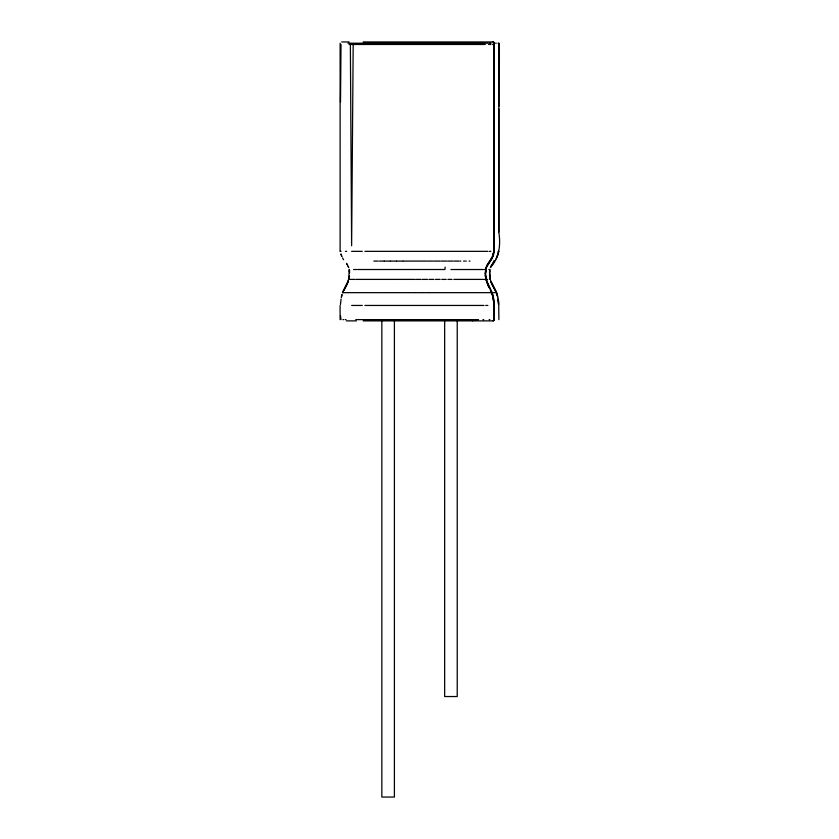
<?xml version="1.0" encoding="UTF-8"?>
<svg xmlns="http://www.w3.org/2000/svg" width="839" height="839" viewBox="0 0 839 839"><rect width="100%" height="100%" fill="white"/><g stroke="black" fill="none" stroke-linecap="round" stroke-linejoin="round"><path stroke-width="1.26" d="M340.498 102.075L341.012 44.467M498.827 106.448L498.88 43.209L498.827 232.088C500.799 244.831 499.404 257.416 490.773 267.096M353.188 44.467L351.625 245.743L350.366 44.467M489.766 270.903L490.375 279.397M340.466 304.463L341.074 299.051M351.656 305.448L362.301 305.448M489.504 272.979L489.819 269.518L488.812 269.518M489.567 271.553L489.766 269.518M445.173 267.075L444.922 269.508L357.645 269.518M363.151 41.95L492.965 41.95A1.258 1.185 -90 0 1 494.15 43.209L494.15 251.343L491.822 258.758L486.526 267.096L485.456 273.462L486.358 280.121L492.168 292.78L493.269 297.163L494.171 305.48L494.171 319.617A1.258 1.185 -90 0 1 492.996 320.876L363.151 320.876M493.762 251.343C494.8 257.919 486.704 263.32 485.687 270.022C483.652 279.586 490.5 287.295 492.703 295.915M348.709 279.397L349.202 270.022M341.504 296.67L341.997 294.583L341.305 297.509M349.402 276.23L347.43 283.718L343.99 290.441M349.485 276.22L348.898 279.397L349.496 279.397M498.146 251.343L498.681 251.343L498.282 253.399L496.122 258.769M493.814 43.209L493.909 251.343L492.503 256.682L488.822 262.513M493.909 251.343L492.273 257.237L487.05 265.218M498.041 254.123L498.628 251.343M485.896 268.176L485.33 273.787M486.022 267.851L485.424 276.22L486.882 282.303M497.128 256.682L497.737 254.983M348.489 280.121L342.836 291.857M486.557 266.403L488.256 263.226M348.279 281.38L342.543 292.664M486.138 267.389L486.935 265.491M490.364 267.389L494.433 261.086M490.532 267.075L493.185 262.534M341.693 41.95L349.171 41.95M347.965 43.209L487.679 43.209M488.738 43.209L491.088 43.209M495.587 43.209L496.237 43.209M497.988 43.209L498.681 43.209M349.076 44.467L485.288 44.467M488.497 44.467L490.679 44.467M492.273 44.467L492.902 44.467M340.372 251.343L341.085 251.343M345.448 251.343L346.685 251.343M351.625 251.343L362.301 251.343M364.913 251.343L487.858 251.343M489.315 251.343L490.846 251.343M373.827 261.086L378.232 261.086M379.448 261.086L384.01 261.086M384.304 261.086L390.072 261.086M390.387 261.086L396.365 261.086M396.711 261.086L402.846 261.086M403.223 261.086L426.443 261.086M427.366 261.086L433.291 261.086M434.256 261.086L440.024 261.086M441.031 261.086L446.589 261.086M447.607 261.086L452.913 261.086M453.951 261.086L458.954 261.086M459.992 261.086L460.821 261.086M463.589 261.086L464.67 261.086M465.676 261.086L466.264 261.086M469.085 261.086L469.997 261.086M493.51 261.086L494.255 261.086M349.464 269.518L349.444 271.826M353.544 269.518L356.606 269.518M450.942 269.518L483.012 269.518M483.967 269.518L485.078 269.518M350.419 279.397L354.74 279.397M355.809 279.397L395.861 279.397M396.354 279.397L402.5 279.397M402.689 279.397L408.845 279.397M409.17 279.397L414.707 279.397M415.735 279.397L421.136 279.397M422.342 279.397L427.554 279.397M428.918 279.397L433.899 279.397M435.41 279.397L440.129 279.397M441.765 279.397L446.18 279.397M447.921 279.397L452.022 279.397M453.836 279.397L483.484 279.397M484.334 279.397L486.159 279.397M486.914 279.397L487.648 279.397M489.756 279.397L489.557 274.059M342.459 292.664L343.266 292.664M343.476 292.664L344.451 292.664M344.892 292.664L346.339 292.664M346.906 292.664L348.846 292.664M349.527 292.664L352.097 292.664M352.716 292.664L355.778 292.664M356.449 292.664L359.983 292.664M360.707 292.664L364.692 292.664M365.437 292.664L369.873 292.664M370.618 292.664L375.453 292.664M376.208 292.664L381.409 292.664M382.144 292.664L387.691 292.664M388.384 292.664L394.236 292.664M394.886 292.664L400.99 292.664M401.587 292.664L407.901 292.664M408.436 292.664L414.906 292.664M415.378 292.664L421.954 292.664M422.353 292.664L428.981 292.664M429.295 292.664L496.604 292.664L497.412 295.821M364.913 305.448L483.988 305.448M485.687 305.448L487.858 305.448M493.762 305.448C494.349 301.201 493.615 294.374 490.416 290.242M341.012 319.617L340.498 315.758M342.91 319.617L343.749 319.617M345.29 319.617L346.046 319.617M355.788 319.617L478.524 319.617M482.96 319.617L483.788 319.617M489.127 319.617L489.882 319.617M493.783 319.617L493.772 303.403M346.371 320.876L356.386 320.876M346.486 263.341L347.419 264.757M497.6 297.006C496.719 290.902 491.717 286.456 490.5 280.362M496.604 292.664L490.846 281.38M496.248 291.857L490.983 281.296M346.895 264.012L348.531 267.075M342.543 257.982L343.55 259.733M490.867 290.944L492.734 296.125M488.906 287.326L487.186 283.278M489.064 287.714L485.97 279.397L485.362 275.538M348.195 266.372L348.699 267.651M341.368 255.266L341.924 256.724M341.672 256.21L340.938 253.913L341.053 254.437M497.128 293.786L498.681 301.736L498.901 319.617M492.986 297.279L493.5 300.886M497.947 299.187L498.544 304.431M492.944 297.006L493.605 301.358M493.71 302.376L494.171 305.48M489.536 275.538L489.955 278.412M349.318 269.518L349.632 272.916M498.261 300.624L498.576 304.242M493.731 303.099L493.909 305.448M498.827 232.088L498.817 108.955M472.661 319.617L472.661 320.876M457.224 320.047L457.224 696.538L444.66 696.538L444.66 320.047M394.403 320.215L394.403 797.05L381.839 797.05L381.839 320.215M340.12 43.209L340.12 251.343M340.099 305.48L340.099 319.617M492.965 41.95A1.258 1.185 90 0 1 493.867 42.401M494.098 320.047A1.258 1.185 90 0 1 492.996 320.876"/></g></svg>
